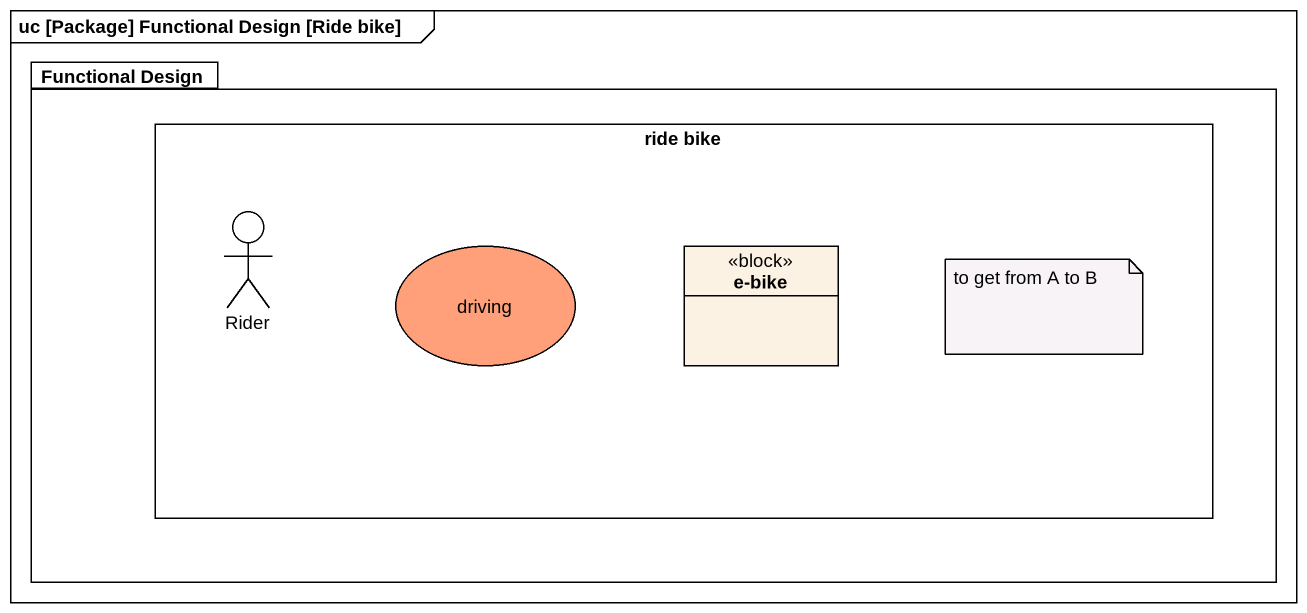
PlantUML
@startuml
mainframe uc [Package] Functional Design [Ride bike]
allowmixing
hide circle
hide empty members
package "Functional Design" as Functional_Design {
  rectangle "ride bike" as ride_bike {
    actor Rider
    usecase driving #FFA07A
    class "e-bike" as e_bike <<block>>
  }
}
note as N1
  to get from A to B
end note
@enduml
